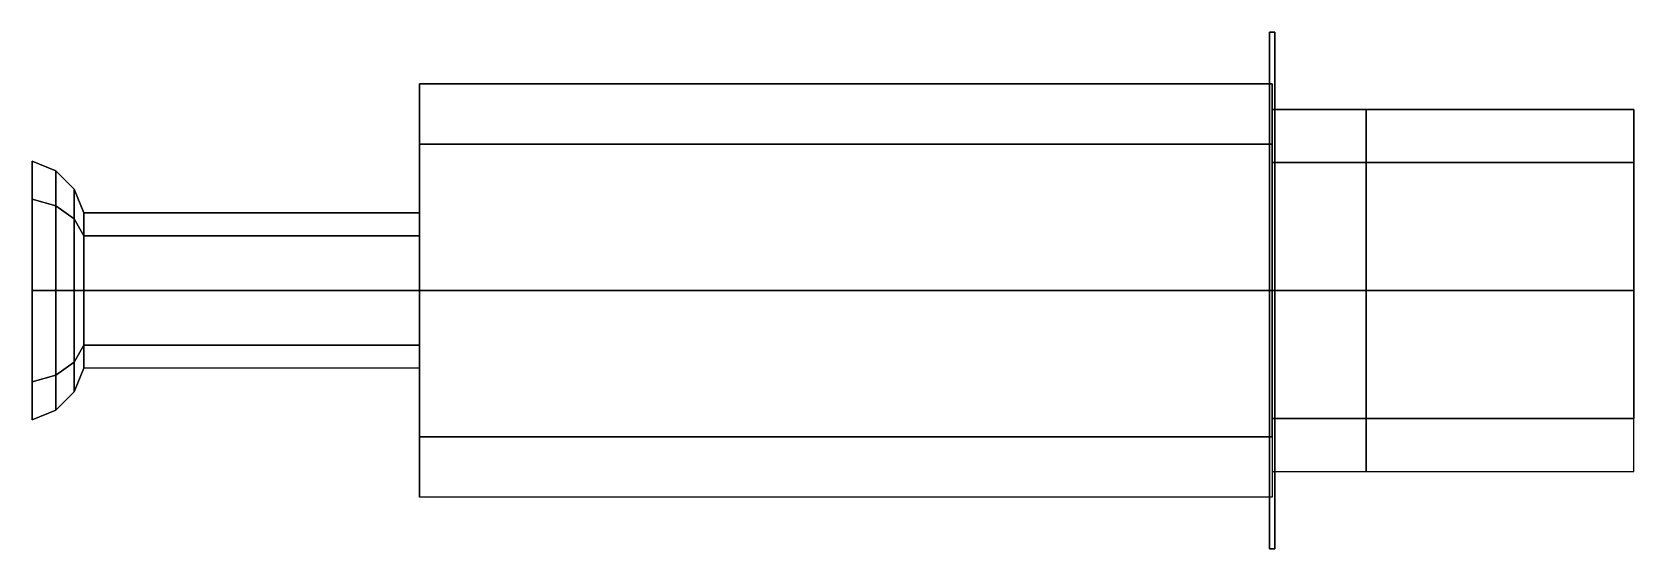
# Model space of a CAD drawing. Extents: x -24.1 to 7, y -5 to 5.
import ezdxf

# ---------------------------------------------------------------- set-up
doc = ezdxf.new("R2010")
doc.units = 0
for name, color, linetype in [('ACESSORIO', 9, 'CONTINUOUS'), ('CONTATO', 4, 'CONTINUOUS'), ('CONTORNO', 30, 'CONTINUOUS')]:
    doc.layers.add(name, color=color, linetype=linetype)

msp = doc.modelspace()

# ---------------------------------------------------------------- linework, layer by layer
at = {"layer": 'ACESSORIO'}
for points, invisible_edges in [([(-16.55, 1.06066, 1.06066), (-16.55, 1.5), (-16.55, 4), (-16.55, 2.828427, 2.828427)], 10), ([(-16.55, 1.5), (-16.55, 1.06066, -1.06066), (-16.55, 2.828427, -2.828427), (-16.55, 4)], 10), ([(6.95, 2.474874, -2.474874), (6.95, -3.5), (6.95, -2.474874, 2.474874), (6.95, 3.5)], 5), ([(6.95, -2.474874, 2.474874), (6.95, 3.5), (6.95, 2.474874, 2.474874), (6.95, 0, 3.5)], 1), ([(-16.55, 0, 1.5), (-16.55, 1.06066, 1.06066), (-16.55, 2.828427, 2.828427), (-16.55, 0, 4)], 10), ([(-16.55, 1.06066, -1.06066), (-16.55, 0, -1.5), (-16.55, 0, -4), (-16.55, 2.828427, -2.828427)], 10), ([(-24.05, -2.5), (-24.05, 1.767767, -1.767767), (-24.05, 2.5), (-24.05, -1.767767, 1.767767)], 5), ([(-24.05, 2.5), (-24.05, -1.767767, 1.767767), (-24.05, 0, 2.5), (-24.05, 1.767767, 1.767767)], 1), ([(6.95, -2.474874, -2.474874), (6.95, 0, -3.5), (6.95, 2.474874, -2.474874), (6.95, -3.5)], 4), ([(-24.05, 0, -2.5), (-24.05, -1.767767, -1.767767), (-24.05, -2.5), (-24.05, 1.767767, -1.767767)], 4), ([(-16.55, -1.06066, 1.06066), (-16.55, 0, 1.5), (-16.55, 0, 4), (-16.55, -2.828427, 2.828427)], 10), ([(-16.55, 0, -1.5), (-16.55, -1.06066, -1.06066), (-16.55, -2.828427, -2.828427), (-16.55, 0, -4)], 10), ([(-16.55, -1.5), (-16.55, -1.06066, 1.06066), (-16.55, -2.828427, 2.828427), (-16.55, -4)], 10), ([(-16.55, -1.06066, -1.06066), (-16.55, -1.5), (-16.55, -4), (-16.55, -2.828427, -2.828427)], 10)]:
    msp.add_3dface(points, dxfattribs=dict(at, invisible_edges=invisible_edges))
at = {"layer": 'CONTATO'}
for points in [[(-0.1, -5, -5), (-0.1, 5, -5), (-0.1, 5, 5), (-0.1, -5, 5)], [(0, 5, 5), (-0.1, 5, 5), (-0.1, -5, 5), (0, -5, 5)], [(-0.1, 5, -5), (0, 5, -5), (0, 5, 5), (-0.1, 5, 5)], [(0, -5, -5), (0, 5, -5), (0, 5, 5), (0, -5, 5)], [(0, -5, 5), (-0.1, -5, 5), (-0.1, -5, -5), (0, -5, -5)]]:
    msp.add_3dface(points, dxfattribs=at)
at = {"layer": 'CONTORNO'}
msp.add_3dface([(0, -5, -5), (0, 5, -5), (-0.1, 5, -5), (-0.1, -5, -5)], dxfattribs=at)

# ---------------------------------------------------------------- meshes
at = {"layer": 'ACESSORIO'}
mesh = msp.add_polymesh((2, 8), dxfattribs=dict(at, n_close=True))
for k, corner in enumerate([(-16.55, -4), (-16.55, -2.828427, 2.828427), (-16.55, 0, 4), (-16.55, 2.828427, 2.828427), (-16.55, 4), (-16.55, 2.828427, -2.828427), (-16.55, 0, -4), (-16.55, -2.828427, -2.828427), (-0.05, -4), (-0.05, -2.828427, 2.828427), (-0.05, 0, 4), (-0.05, 2.828427, 2.828427), (-0.05, 4), (-0.05, 2.828427, -2.828427), (-0.05, 0, -4), (-0.05, -2.828427, -2.828427)]):
    mesh.set_mesh_vertex(divmod(k, 8), corner)
mesh = msp.add_polymesh((2, 8), dxfattribs=dict(at, n_close=True))
for k, corner in enumerate([(1.77022, -3.5), (1.77022, -2.474874, 2.474874), (1.77022, 0, 3.5), (1.77022, 2.474874, 2.474874), (1.77022, 3.5), (1.77022, 2.474874, -2.474874), (1.77022, 0, -3.5), (1.77022, -2.474874, -2.474874), (-0.05, -3.5), (-0.05, -2.474874, 2.474874), (-0.05, 0, 3.5), (-0.05, 2.474874, 2.474874), (-0.05, 3.5), (-0.05, 2.474874, -2.474874), (-0.05, 0, -3.5), (-0.05, -2.474874, -2.474874)]):
    mesh.set_mesh_vertex(divmod(k, 8), corner)
mesh = msp.add_polymesh((2, 8), dxfattribs=dict(at, n_close=True))
for k, corner in enumerate([(6.95, -3.5), (6.95, -2.474874, 2.474874), (6.95, 0, 3.5), (6.95, 2.474874, 2.474874), (6.95, 3.5), (6.95, 2.474874, -2.474874), (6.95, 0, -3.5), (6.95, -2.474874, -2.474874), (1.77022, -3.5), (1.77022, -2.474874, 2.474874), (1.77022, 0, 3.5), (1.77022, 2.474874, 2.474874), (1.77022, 3.5), (1.77022, 2.474874, -2.474874), (1.77022, 0, -3.5), (1.77022, -2.474874, -2.474874)]):
    mesh.set_mesh_vertex(divmod(k, 8), corner)
mesh = msp.add_polymesh((8, 4), dxfattribs=dict(at, m_close=True))
for k, corner in enumerate([(-23.05, 0, 1.5), (-23.23643, 0, 1.961569), (-23.58843, 0, 2.313566), (-24.05, 0, 2.5), (-23.05, 1.06066, 1.06066), (-23.23643, 1.387039, 1.387039), (-23.58843, 1.635938, 1.635938), (-24.05, 1.767767, 1.767767), (-23.05, 1.5), (-23.23643, 1.961569), (-23.58843, 2.313566), (-24.05, 2.5), (-23.05, 1.06066, -1.06066), (-23.23643, 1.387039, -1.387039), (-23.58843, 1.635938, -1.635938), (-24.05, 1.767767, -1.767767), (-23.05, 0, -1.5), (-23.23643, 0, -1.961569), (-23.58843, 0, -2.313566), (-24.05, 0, -2.5), (-23.05, -1.06066, -1.06066), (-23.23643, -1.387039, -1.387039), (-23.58843, -1.635938, -1.635938), (-24.05, -1.767767, -1.767767), (-23.05, -1.5), (-23.23643, -1.961569), (-23.58843, -2.313566), (-24.05, -2.5), (-23.05, -1.06066, 1.06066), (-23.23643, -1.387039, 1.387039), (-23.58843, -1.635938, 1.635938), (-24.05, -1.767767, 1.767767)]):
    mesh.set_mesh_vertex(divmod(k, 4), corner)
mesh = msp.add_polymesh((2, 8), dxfattribs=dict(at, n_close=True))
for k, corner in enumerate([(-23.05, -1.5), (-23.05, -1.06066, 1.06066), (-23.05, 0, 1.5), (-23.05, 1.06066, 1.06066), (-23.05, 1.5), (-23.05, 1.06066, -1.06066), (-23.05, 0, -1.5), (-23.05, -1.06066, -1.06066), (-16.55, -1.5), (-16.55, -1.06066, 1.06066), (-16.55, 0, 1.5), (-16.55, 1.06066, 1.06066), (-16.55, 1.5), (-16.55, 1.06066, -1.06066), (-16.55, 0, -1.5), (-16.55, -1.06066, -1.06066)]):
    mesh.set_mesh_vertex(divmod(k, 8), corner)

doc.saveas('drawing.dxf')
